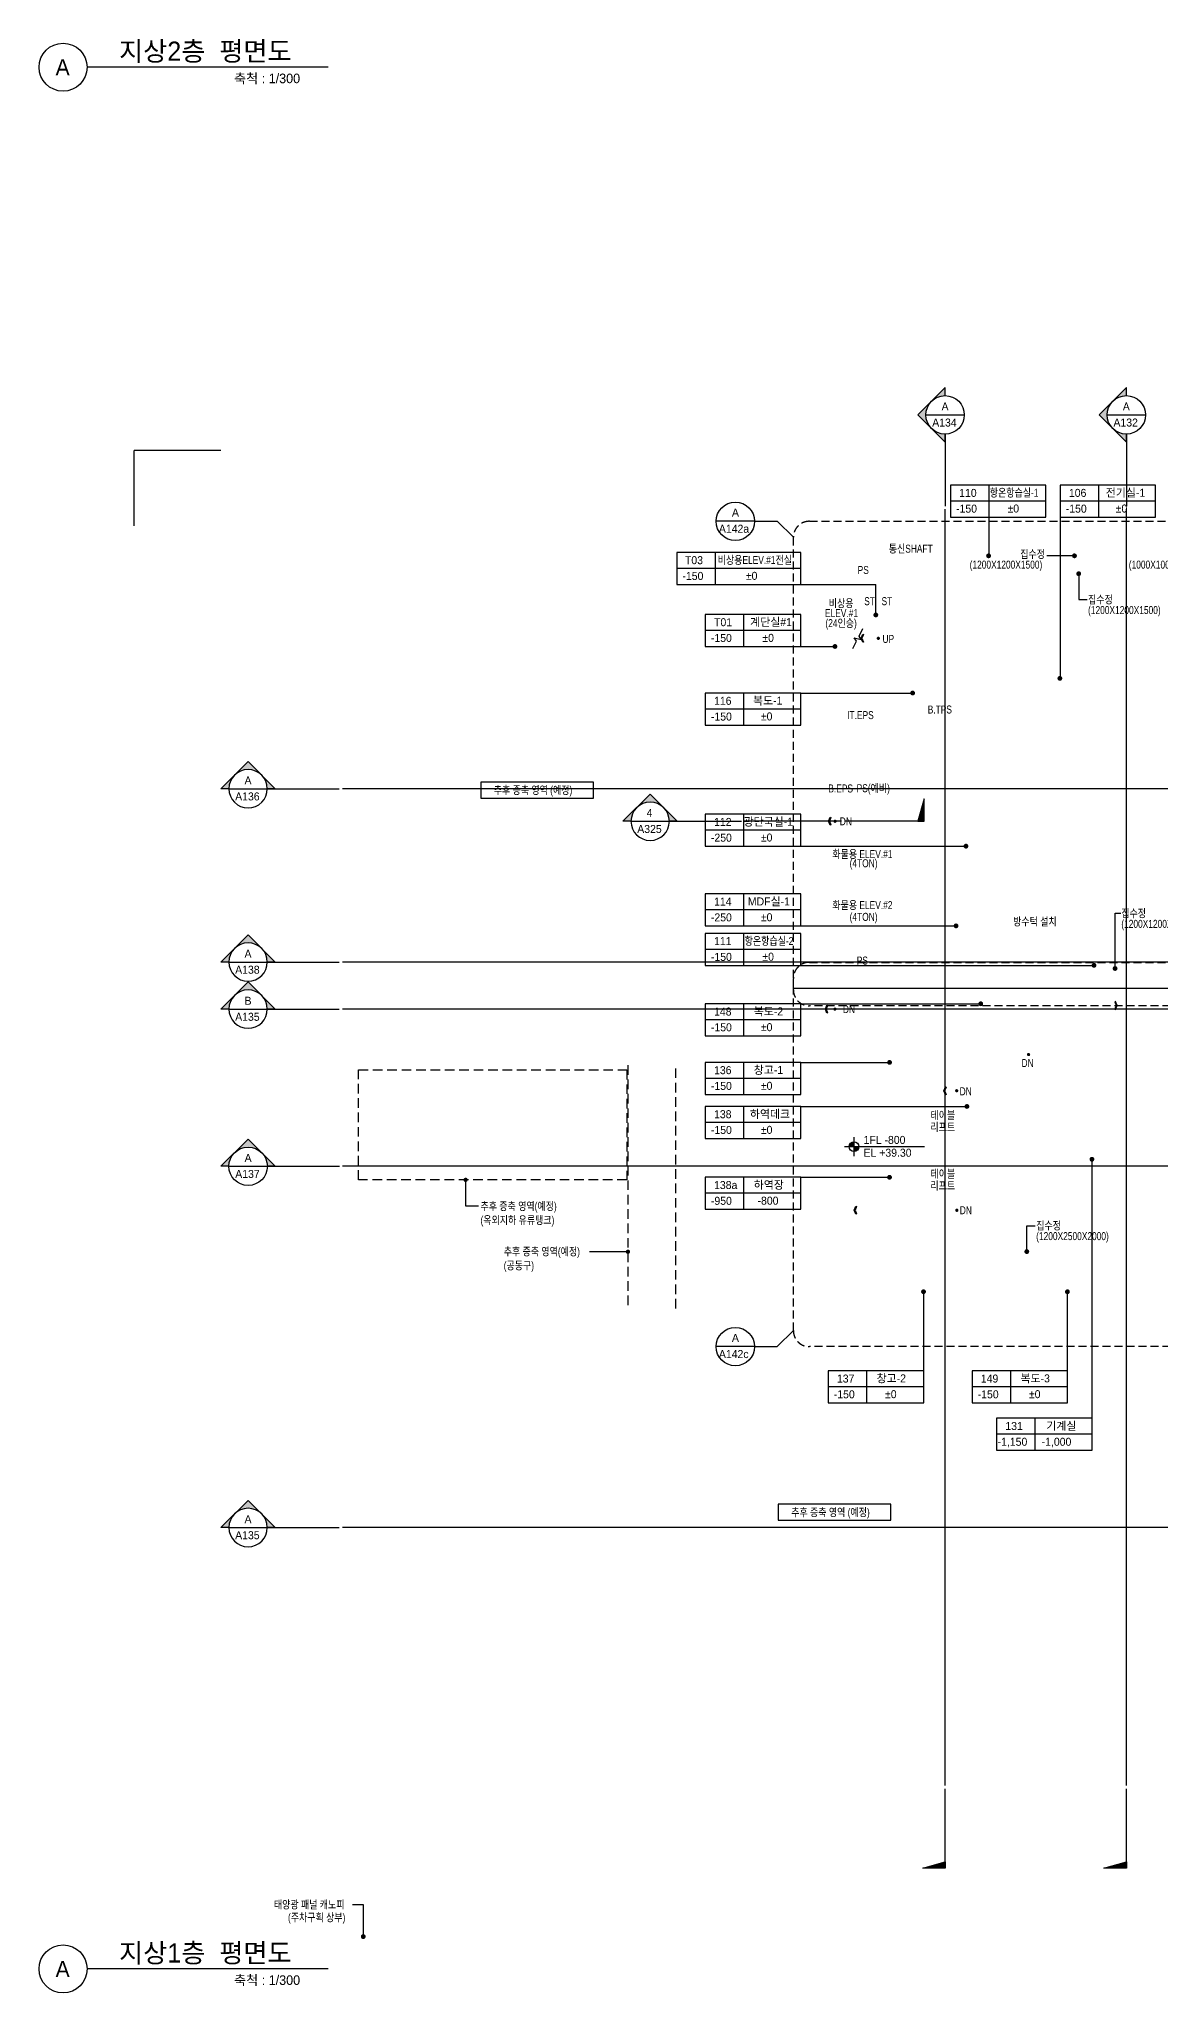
# Model space of a CAD drawing. Header units: millimetres. Extents: x 18458 to 242505, y -521583 to 1237915.
# Drawn here: x 18458 to 123609, y -343383 to -160298 of the extents above; entities that cross this region are included whole.
import ezdxf

# ---------------------------------------------------------------- set-up
doc = ezdxf.new("R2010")
doc.units = ezdxf.units.MM
doc.header["$LTSCALE"] = 300
doc.header["$MEASUREMENT"] = 0
for name, pattern in [('H1', [1.5, 1, -0.5]), ('HID', [2.3, 1.5, -0.8]), ('HIDDEN', [0.375, 0.25, -0.125])]:
    doc.linetypes.add(name, pattern=pattern)
for name, color, linetype in [('A-ELE-5', 5, 'Continuous'), ('A-ELE-9', 9, 'Continuous'), ('A-SYM', 7, 'Continuous'), ('A-SYM-1', 7, 'Continuous'), ('A-SYM-LEAD', 4, 'Continuous'), ('A-SYM-LEVEL', 7, 'Continuous'), ('A-TEXT-NAME', 7, 'Continuous'), ('A-TEXT-NOTE', 7, 'Continuous'), ('BOUNDARY_추후 증축', 7, 'H1'), ('EJ', 251, 'Continuous'), ('계단-라인', 7, 'Continuous'), ('실명', 7, 'Continuous'), ('실명-LEAD', 7, 'Continuous'), ('절단선', 7, 'Continuous')]:
    doc.layers.add(name, color=color, linetype=linetype)
doc.styles.add('Gtx', font='Dotum.ttf')

# ---------------------------------------------------------------- blocks, each defined once
blk = doc.blocks.new('A$Ce9732c4b')
at = {"layer": 'A-SYM'}
for p, q in [((85516, -27285), (81916, -27285)), ((85516, -27285), (87654, -27285)), ((87654, -27285), (89154, -28785))]:
    blk.add_line(p, q, dxfattribs=at)
at = {"layer": 'A-SYM', "color": 7, "linetype": 'HIDDEN', "ltscale": 10, "elevation": 0}
blk.add_lwpolyline([(90654, -27285), (135757, -27285, -0.4142136), (137257, -28785), (137257, -71185, -0.4142136), (135757, -72685), (90654, -72685, -0.4142136), (89154, -71185), (89154, -28785, -0.4142136)], format="xyb", close=True, dxfattribs=at)
at = {"layer": 'A-SYM'}
blk.add_circle((83716, -27285), 1800, dxfattribs=at)
blk = doc.blocks.new('A$Cf64e6b61')
at = {"layer": 'A-SYM'}
for p, q in [((87654, 73578), (89154, 75078)), ((85516, 73578), (81916, 73578)), ((85516, 73578), (87654, 73578))]:
    blk.add_line(p, q, dxfattribs=at)
at = {"layer": 'A-SYM', "color": 7, "linetype": 'HIDDEN', "ltscale": 10, "elevation": 0}
blk.add_lwpolyline([(90654, 109587), (135757, 109587, -0.4142136), (137257, 108087), (137257, 75078, -0.4142136), (135757, 73578), (90654, 73578, -0.4142136), (89154, 75078), (89154, 108087, -0.4142136)], format="xyb", close=True, dxfattribs=at)
at = {"layer": 'A-SYM'}
blk.add_circle((83716, 73578), 1800, dxfattribs=at)
blk = doc.blocks.new('ARROWX')
blk.add_lwpolyline([(-0.2, -0.5), (-0.29, -0.46), (-0.11, 0), (-0.29, 0.46), (-0.2, 0.5), (0, 0)], close=True)
for points in [[(-0.2, 0.5), (-0.29, 0.46), (0, 0), (-0.11, 0)], [(0, 0), (-0.11, 0), (-0.2, -0.5), (-0.29, -0.46)]]:
    blk.add_solid(points)
blk = doc.blocks.new('*U51')
at = {"layer": 'A-SYM'}
h = blk.add_hatch(color=256, dxfattribs=at)
h.paths.add_polyline_path([(6216, 30838), (6428, 30626), (6428, 30750, -0.198912)])
h.paths.add_polyline_path([(6004, 31050), (6216, 30838, -0.414214), (6216, 31263)])
h.paths.add_polyline_path([(6216, 31263, -0.198912), (6428, 31350), (6428, 31475)])
blk.add_hatch(color=256, dxfattribs=at).paths.add_polyline_path([(6078, 6778), (6428, 6878), (6428, 6778)])
at = {"layer": 'A-ELE-9'}
blk.add_line((6428, 8119), (6428, 29525), dxfattribs=at)
at = {"layer": 'A-SYM'}
for p, q in [((6428, 30750), (6428, 29625)), ((6428, 29525), (6428, 29575)), ((6428, 8069), (6428, 8119)), ((6428, 6778), (6428, 8019))]:
    blk.add_line(p, q, dxfattribs=at)
blk.add_lwpolyline([(6428, 31350), (6428, 31475), (6004, 31050), (6428, 30626), (6428, 30750)], dxfattribs=at)
blk.add_lwpolyline([(6078, 6778), (6428, 6878), (6428, 6778)], close=True, dxfattribs=at)
blk.add_circle((6428, 31050), 300, dxfattribs=at)
blk = doc.blocks.new('*U124')
at = {"layer": 'A-SYM'}
h = blk.add_hatch(color=256, dxfattribs=at)
h.paths.add_polyline_path([(6216, 30838), (6428, 30626), (6428, 30750, -0.198912)])
h.paths.add_polyline_path([(6004, 31050), (6216, 30838, -0.414214), (6216, 31263)])
h.paths.add_polyline_path([(6216, 31263, -0.198912), (6428, 31350), (6428, 31475)])
blk.add_hatch(color=256, dxfattribs=at).paths.add_polyline_path([(6078, 8352), (6428, 8452), (6428, 8352)])
at = {"layer": 'A-ELE-9'}
blk.add_line((6428, 9694), (6428, 29525), dxfattribs=at)
at = {"layer": 'A-SYM'}
for p, q in [((6428, 30750), (6428, 29625)), ((6428, 29525), (6428, 29575)), ((6428, 9644), (6428, 9694)), ((6428, 8352), (6428, 9594))]:
    blk.add_line(p, q, dxfattribs=at)
blk.add_lwpolyline([(6428, 31350), (6428, 31475), (6004, 31050), (6428, 30626), (6428, 30750)], dxfattribs=at)
blk.add_lwpolyline([(6078, 8352), (6428, 8452), (6428, 8352)], close=True, dxfattribs=at)
blk.add_circle((6428, 31050), 300, dxfattribs=at)
blk = doc.blocks.new('A$C69eff562')
at = {"layer": 'A-SYM'}
blk.add_hatch(color=256, dxfattribs=at).paths.add_polyline_path([(183690, -77385), (183090, -79485), (183690, -79485)])
h = blk.add_hatch(color=256, dxfattribs=at)
h.paths.add_polyline_path([(39326, -86449), (40599, -87721), (39853, -87721, 0.1989124)])
h.paths.add_polyline_path([(38053, -85176), (39326, -86449, 0.4142136), (36781, -86449)])
h.paths.add_polyline_path([(36781, -86449, 0.1989124), (36253, -87721), (35508, -87721)])
for p, q in [((183690, -79485), (176240, -79485)), ((39853, -87721), (46608, -87721))]:
    blk.add_line(p, q, dxfattribs=at)
blk.add_lwpolyline([(183690, -77385), (183090, -79485), (183690, -79485)], close=True, dxfattribs=at)
blk.add_lwpolyline([(36253, -87721), (35508, -87721), (38053, -85176), (40599, -87721), (39853, -87721)], dxfattribs=at)
blk.add_circle((38053, -87721), 1800, dxfattribs=at)
at = {"layer": 'A-SYM-1'}
for p, q in [((101579, -17310), (105179, -17310)), ((118568, -17310), (122168, -17310)), ((140691, -17310), (144291, -17310)), ((161578, -17310), (165178, -17310)), ((36247, -52345), (39847, -52345)), ((36247, -68585), (39847, -68585)), ((36247, -72995), (39847, -72995)), ((175940, -79485), (175640, -79485)), ((36253, -87721), (39853, -87721)), ((47208, -87721), (46908, -87721)), ((36247, -121572), (39847, -121572))]:
    blk.add_line(p, q, dxfattribs=at)
at = {"layer": 'A-SYM-1', "color": 9}
for p, q in [((161484, -79485), (175640, -79485)), ((161484, -87721), (161484, -79485)), ((161484, -87721), (47208, -87721))]:
    blk.add_line(p, q, dxfattribs=at)
at = {"layer": 'A-SYM-1', "xscale": 6, "yscale": 6, "zscale": 6}
for p in [(64812, -203612), (81800, -203612), (103924, -203612), (124811, -203612)]:
    blk.add_blockref('*U124', p, dxfattribs=at)
at = {"layer": 'A-SYM-1', "xscale": -6.00000000000005, "yscale": 6.00000000000005, "zscale": 6, "rotation": 90}
for p in [(224350, -13778), (224350, -30018), (224350, -34428), (224350, -83005)]:
    blk.add_blockref('*U51', p, dxfattribs=at)
at = {"layer": 'A-SYM-1', "color": 3, "style": 'Gtx'}
for s, p in [('A', (103048, -16902)), ('A', (120036, -16902)), ('A', (142160, -16902)), ('A', (163047, -16902)), ('A134', (102171, -18405)), ('A132', (119160, -18405)), ('A133', (141283, -18405)), ('A131', (162170, -18405)), ('A', (37716, -51937)), ('A136', (36839, -53440)), ('A', (37716, -68177)), ('A138', (36839, -69680)), ('B', (37716, -72587)), ('A135', (36839, -74090)), ('A', (37722, -87314)), ('A137', (36845, -88817)), ('A', (37716, -121165)), ('A135', (36839, -122668))]:
    blk.add_text(s, height=750, dxfattribs=at).set_placement(p)
blk = doc.blocks.new('실면박스')
at = {"layer": '실명-LEAD'}
blk.add_line((3571, 0), (-2400, 0), dxfattribs=at)
blk.add_lwpolyline([(3571, 1000), (-2400, 1000), (-2400, -1000), (3571, -1000)], close=True, dxfattribs=at)
blk.add_lwpolyline([(0, 1000), (0, -1000)], dxfattribs=at)
blk = doc.blocks.new('*U47')
at = {"layer": '실명-LEAD'}
blk.add_line((5349, 0), (-2400, 0), dxfattribs=at)
blk.add_lwpolyline([(5349, 1000), (-2400, 1000), (-2400, -1000), (5349, -1000)], close=True, dxfattribs=at)
blk.add_lwpolyline([(0, 1000), (0, -1000)], dxfattribs=at)
blk = doc.blocks.new('*U56')
at = {"layer": 'A-SYM'}
h = blk.add_hatch(color=256, dxfattribs=at)
h.paths.add_polyline_path([(6216, 30838), (6428, 30626), (6428, 30750, -0.198912)])
h.paths.add_polyline_path([(6004, 31050), (6216, 30838, -0.414214), (6216, 31263)])
h.paths.add_polyline_path([(6216, 31263, -0.198912), (6428, 31350), (6428, 31475)])
blk.add_hatch(color=256, dxfattribs=at).paths.add_polyline_path([(6078, 26770), (6428, 26870), (6428, 26770)])
at = {"layer": 'A-ELE-9'}
blk.add_line((6428, 28112), (6428, 29525), dxfattribs=at)
at = {"layer": 'A-SYM'}
for p, q in [((6428, 30750), (6428, 29625)), ((6428, 29525), (6428, 29575)), ((6428, 28062), (6428, 28112)), ((6428, 26770), (6428, 28012))]:
    blk.add_line(p, q, dxfattribs=at)
blk.add_lwpolyline([(6428, 31350), (6428, 31475), (6004, 31050), (6428, 30626), (6428, 30750)], dxfattribs=at)
blk.add_lwpolyline([(6078, 26770), (6428, 26870), (6428, 26770)], close=True, dxfattribs=at)
blk.add_circle((6428, 31050), 300, dxfattribs=at)

msp = doc.modelspace()

# ---------------------------------------------------------------- hatches: boundary and pattern name
at = {"layer": 'A-SYM-LEVEL'}
h = msp.add_hatch(color=256, dxfattribs=at)
h.paths.add_polyline_path([(94835.2, -263632.4, 0.41421356), (94385.2, -264082.4), (94835.2, -264082.4)])
h.paths.add_polyline_path([(95285.2, -264082.4), (94835.2, -264082.4), (94835.2, -264532.4, 0.41421356)])

# ---------------------------------------------------------------- linework, layer by layer
for p in [(27382.5, -205916), (35497.8, -198845)]:
    msp.add_line(p, (27382.5, -198844.4))
at = {"layer": 'A-SYM'}
for p, q in [((45541, -162933.2), (22957.8, -162933.2)), ((45541, -341133.2), (22957.8, -341133.2))]:
    msp.add_line(p, q, dxfattribs=at)
for centre in [(20707.8, -162933.2), (20707.8, -341133.2)]:
    msp.add_circle(centre, 2250, dxfattribs=at)
at = {"layer": 'A-SYM-1'}
msp.add_line((73932.6, -233595, 0), (77532.6, -233595, 0), dxfattribs=at)
at = {"layer": 'A-SYM-LEAD'}
for p, q in [((107473.3, -205095), (107473.3, -208720.5)), ((114158.4, -205095), (114158.4, -220208.8)), ((115504.2, -208718.3), (112922.7, -208718.3)), ((115899.7, -210396.4), (115899.7, -212821.5)), ((89853.6, -211400.5), (96884.5, -211400.5)), ((96884.5, -214260.7), (96884.5, -211400.5)), ((115899.7, -212821.5), (116684, -212821.5)), ((89853.6, -217213.6), (93053.6, -217213.6)), ((89853.6, -221576.6), (100335.9, -221576.6)), ((89853.6, -235926.6), (105447.9, -235926.6)), ((89853.6, -243395), (104520.4, -243395)), ((119313, -247387.6), (119313, -242206.9)), ((119313, -242206.9), (119838.9, -242206.9)), ((89853.6, -247095), (117338.8, -247095)), ((89853.6, -256189.6), (98060.3, -256189.6)), ((89853.6, -260315.5), (105311.4, -260315.5)), ((117156.2, -289533.1), (117156.2, -265266.9)), ((58434.5, -267195), (58434.5, -269619.6)), ((89853.6, -266953.7), (98060.3, -266953.7)), ((58434.5, -269619.6), (59643.2, -269619.6)), ((73653.6, -273928), (70061.8, -273928)), ((101372, -285085.3), (101372, -277680)), ((114859.6, -285085.3), (114859.6, -277680))]:
    msp.add_line(p, q, dxfattribs=at)
at = {"layer": 'A-SYM-LEAD', "elevation": 0}
for points, const_width in [([(107338.1, -208720.5, 1), (107563.7, -208720.5, 1)], 224.4), ([(96771.7, -214260.7, 1), (96997.3, -214260.7, 1)], 224.4), ([(92940.8, -217213.6, 1), (93166.4, -217213.6, 1)], 224.4), ([(100223.1, -221576.6, 1), (100448.7, -221576.6, 1)], 224.4), ([(114023.1, -220208.8, 1), (114248.7, -220208.8, 1)], 224.4), ([(105222.3, -235926.6, 1), (105447.9, -235926.6, 1)], 224.4), ([(104294.8, -243395, 1), (104520.4, -243395, 1)], 224.4), ([(117226, -247095, 1), (117451.6, -247095, 1)], 224.4), ([(106607.4, -250694.8, 1), (106833, -250694.8, 1)], 224.4), ([(98060.3, -256189.6, 1), (98285.9, -256189.6, 1)], 224.4), ([(105311.4, -260315.5, 1), (105537, -260315.5, 1)], 224.4), ([(117027.8, -265266.9, 1), (117253.4, -265266.9, 1)], 224.4), ([(58545.2, -267195, 1), (58323.8, -267195, 1)], 180), ([(98060.3, -266953.7, 1), (98285.9, -266953.7, 1)], 224.4), ([(73653.6, -274038.7, 1), (73653.6, -273817.3, 1)], 180), ([(101243.5, -277680, 1), (101469.1, -277680, 1)], 224.4), ([(114731.1, -277680, 1), (114956.7, -277680, 1)], 224.4), ([(48731.6, -338107.4, 1), (48957.2, -338107.4, 1)], 224.4), ([(48731.6, -338107.4, 1), (48957.2, -338107.4, 1)], 224.4)]:
    msp.add_lwpolyline(points, format="xyb", close=True, dxfattribs=dict(at, const_width=const_width))
at = {"layer": 'A-SYM-LEAD', "const_width": 224.5}
for points in [[(115391.5, -208718.3, 1), (115617, -208718.3, 1)], [(115787, -210396.4, 1), (116012.5, -210396.4, 1)], [(119200.3, -247387.6, 1), (119425.8, -247387.6, 1)], [(110923.4, -273912.6, -1), (111148.9, -273912.6, -1)]]:
    msp.add_lwpolyline(points, format="xyb", close=True, dxfattribs=at)
at = {"layer": 'A-SYM-LEAD'}
msp.add_lwpolyline([(105888.9, -244695, 0, 300, 0), (105888.9, -243795, 0, 0, 0), (105888.9, -242984.5, 0, 0, 0), (109565.9, -242984.5, 0, 0, 0)], format="xyseb", dxfattribs=at)
at = {"layer": 'A-SYM-LEAD', "elevation": 0}
for points in [[(89853.6, -250694.8), (106833, -250694.8)], [(47844.4, -335107.4), (48844.4, -335107.4), (48844.4, -338107.4)], [(47844.4, -335107.4), (48844.4, -335107.4), (48844.4, -338107.4)]]:
    msp.add_lwpolyline(points, dxfattribs=at)
at = {"layer": 'A-SYM-LEAD'}
msp.add_lwpolyline([(111036.2, -273912.6), (111036.2, -271487.6), (111820.4, -271487.6)], dxfattribs=at)
at = {"layer": 'A-SYM-LEVEL'}
for p, q in [((94835.2, -263182.4), (94835.2, -264982.4)), ((93935.2, -264082.4), (95735.2, -264082.4)), ((93935.2, -264082.4), (101435.2, -264082.4))]:
    msp.add_line(p, q, dxfattribs=at)
msp.add_circle((94835.2, -264082.4), 450, dxfattribs=at)
at = {"layer": 'A-TEXT-NOTE'}
msp.add_lwpolyline([(59860.4, -231425.3), (70421.5, -231425.3), (70421.5, -229925.3), (59860.4, -229925.3)], close=True, dxfattribs=at)
at = {"layer": 'A-TEXT-NOTE', "elevation": 0}
msp.add_lwpolyline([(87741.5, -299095.8), (98302.7, -299095.8), (98302.7, -297595.8), (87741.5, -297595.8)], close=True, dxfattribs=at)
at = {"layer": 'BOUNDARY_추후 증축', "ltscale": 3}
for p, q in [((73653.6, -256445), (73653.6, -279245)), ((78153.6, -279245), (78153.6, -256445))]:
    msp.add_line(p, q, dxfattribs=at)
at = {"layer": 'BOUNDARY_추후 증축', "ltscale": 3, "elevation": 0}
msp.add_lwpolyline([(48396.7, -256895), (73553.6, -256895), (73553.6, -267195), (48396.7, -267195)], close=True, dxfattribs=at)
at = {"layer": 'EJ', "linetype": 'HID', "const_width": 100, "elevation": 0}
msp.add_lwpolyline([(89153.6, -249245), (174121.5, -249245), (174121.5, -249588.5)], dxfattribs=at)
at = {"layer": '계단-라인', "const_width": 150, "elevation": 0}
for points in [[(97120, -216525, 1), (97120, -216375, 1)], [(93067.2, -233670, 1), (93067.2, -233520, 1)], [(93055, -251270, 1), (93055, -251120, 1)], [(111128.6, -255454.3, 1), (111278.6, -255454.3, 1)], [(104464.3, -258920, 1), (104464.3, -258770, 1)], [(104479.5, -270120, 1), (104479.5, -269970, 1)]]:
    msp.add_lwpolyline(points, format="xyb", close=True, dxfattribs=at)
at = {"layer": '절단선', "elevation": 0}
msp.add_lwpolyline([(94739.7, -217390.3), (95074.7, -216724.8), (94867.6, -216399.7), (95520.7, -216575.3), (95313.6, -216250.2), (95680.1, -215522)], dxfattribs=at)

# ---------------------------------------------------------------- block references
at = {"layer": 'A-ELE-5', "xscale": 1.5, "yscale": 1.5, "zscale": 1.5}
for name, p in [('실면박스', (107473.3, -203595)), ('실면박스', (117758.4, -203595)), ('*U47', (81829.5, -209900.5)), ('실면박스', (84497.2, -215713.6)), ('실면박스', (84497.2, -223076.6)), ('실면박스', (84497.2, -234426.6)), ('실면박스', (84497.2, -241895)), ('실면박스', (84497.2, -245595)), ('실면박스', (84497.2, -252194.8)), ('실면박스', (84497.2, -257689.6)), ('실면박스', (84497.2, -261815.5)), ('실면박스', (84497.2, -268453.7)), ('실면박스', (96015.6, -286585.3)), ('실면박스', (109503.2, -286585.3)), ('실면박스', (111799.9, -291033.1))]:
    msp.add_blockref(name, p, dxfattribs=at)
at = {"layer": 'A-SYM-1'}
for name, p in [('A$C69eff562', (0, -178200)), ('A$Ce9732c4b', (0, -178200)), ('A$Cf64e6b61', (0, -356400))]:
    msp.add_blockref(name, p, dxfattribs=at)
at = {"layer": 'A-SYM-1', "xscale": -6, "yscale": 6, "zscale": 6, "rotation": 90}
msp.add_blockref('*U56', (262035.2, -195027.7, 0), dxfattribs=at)
at = {"layer": '계단-라인', "yscale": 750, "zscale": 750, "rotation": 180}
for p, xscale in [((95503.6, -216450), 750), ((92454.8, -233595), 750), ((92153.6, -251195, 0), 750), ((119503.6, -250845), -750), ((103253.6, -258845), 750), ((94853.6, -270045), 750)]:
    msp.add_blockref('ARROWX', p, dxfattribs=dict(at, xscale=xscale))

# ---------------------------------------------------------------- texts
at = {"layer": 'A-SYM', "color": 2, "style": 'Gtx'}
for s, p in [('지상2층  평면도', (25957.8, -162333.2)), ('지상1층  평면도', (25957.8, -340533.2))]:
    msp.add_text(s, height=1800, dxfattribs=at).set_placement(p)
at = {"layer": 'A-SYM', "color": 3, "style": 'Gtx'}
for p in [(20012.7, -163682.1), (20012.7, -341882.1)]:
    msp.add_text('A', height=1500, dxfattribs=at).set_placement(p)
at = {"layer": 'A-SYM', "style": 'Gtx'}
for p in [(36740.5, -164433.2), (36740.5, -342633.2)]:
    msp.add_text('축척 : 1/300', height=900, dxfattribs=at).set_placement(p)
at = {"layer": 'A-SYM-1', "color": 3, "style": 'Gtx'}
for s, p in [('A', (83399.3, -205036.7)), ('A142a', (82176.7, -206556.6)), ('4', (75401.2, -233187.4, 0)), ('A325', (74524.5, -234690.5, 0)), ('A', (83399.3, -282373.2)), ('A142c', (82176.7, -283893.2))]:
    msp.add_text(s, height=750, dxfattribs=at).set_placement(p)
at = {"layer": 'A-SYM-LEVEL', "style": 'Gtx'}
for s, p in [('1FL -800', (95735.2, -263827.4)), ('EL +39.30', (95735.2, -265027.4))]:
    msp.add_text(s, height=750, dxfattribs=at).set_placement(p)
at = {"layer": 'A-TEXT-NAME', "linetype": 'Continuous', "style": 'Gtx', "width": 0.8}
for s, p in [('통신SHAFT', (98097.7, -208425.1)), ('PS', (95183.9, -210420)), ('ELEV.#1', (92122.2, -214467)), ('비상용', (92478.1, -213538.8)), ('ST', (95794.3, -213345)), ('ST', (97419.3, -213345)), ('(24인승)', (92161.1, -215400.4)), ('UP', (97509.9, -216877.7)), ('IT.EPS', (94200.6, -224020)), ('B.TPS', (101753, -223495.1)), ('B.EPS', (92433.9, -230895.1)), ('PS(예비)', (95087.6, -230870)), ('PS', (95099.9, -247020.4)), ('태양광 패널 캐노피', (40468.4, -335482.4)), ('(주차구획 상부)', (41788.9, -336682.4))]:
    msp.add_text(s, height=750, dxfattribs=at).set_placement(p)
at = {"layer": 'A-TEXT-NAME', "color": 1, "style": 'Gtx', "width": 0.8}
for s, p in [('집수정', (110416.2, -208933.1)), ('(1200X1200X1500)', (105680, -209920.9)), ('(1000X1000X1000)', (120597.4, -209920.9)), ('(1200X1200X1500)', (119893.3, -243579.2)), ('집수정', (119893.3, -242593.9))]:
    msp.add_text(s, height=750, dxfattribs=at).set_placement(p)
at = {"layer": 'A-TEXT-NAME', "style": 'Gtx', "width": 0.8}
for s, p in [('집수정', (116777.7, -213190.1)), ('(1200X1200X1500)', (116777.7, -214175.4)), ('추후 증축 영역 (예정)', (61076.1, -231049.3)), ('DN', (93508.4, -233972.7)), ('화물용 ELEV.#1', (92811.7, -237041.8)), ('(4TON)', (94429.9, -237901.8)), ('화물용 ELEV.#2', (92811.7, -241823.8)), ('(4TON)', (94429.9, -242924.3)), ('방수턱 설치', (109755.8, -243368.7)), ('DN', (93797.5, -251572.7)), ('DN', (110542.1, -256619.2)), ('DN', (104743.7, -259270.1)), ('테이블', (102006.5, -261513.8)), ('리프트', (102006.5, -262621.2)), ('테이블', (102006.5, -267005.3)), ('리프트', (102006.5, -268112.7)), ('추후 증축 영역(예정)', (59836.1, -270034.5)), ('(옥외지하 유류탱크)', (59833.4, -271342.7)), ('DN', (104753.7, -270416.5)), ('(1200X2500X2000)', (111914.1, -272841.5)), ('집수정', (111914.1, -271856.2)), ('추후 증축 영역(예정)', (62011.7, -274285.8)), ('(공동구)', (62009, -275593.9)), ('추후 증축 영역 (예정)', (88957.2, -298719.8))]:
    msp.add_text(s, height=750, dxfattribs=at).set_placement(p)
at = {"layer": '실명', "color": 3, "style": 'Gtx'}
for s, p in [('110', (104699.1, -203198)), ('106', (114984.2, -203198)), ('전기실-1', (118439.8, -203182.8)), ('-150', (104404.7, -204673.9)), ('%%P0', (109228.1, -204661.8)), ('-150', (114689.8, -204673.9)), ('%%P0', (119371.6, -204661.8)), ('-150', (78760.9, -210979.4)), ('T03', (78994.4, -209503.5)), ('%%P0', (84703.6, -210967.3)), ('-150', (81428.6, -216792.4)), ('T01', (81723.1, -215316.6)), ('계단실#1', (85108.8, -215301.4)), ('%%P0', (86252, -216780.4)), ('116', (81723.1, -222679.6)), ('복도-1', (85370.5, -222664.4)), ('-150', (81428.6, -224155.4)), ('%%P0', (86110.5, -224143.4)), ('112', (81723.1, -234029.6)), ('광단국실-1', (84487.4, -234014.4)), ('-250', (81428.6, -235505.5)), ('%%P0', (86110.5, -235493.4)), ('114', (81723.1, -241498)), ('MDF실-1', (84893.1, -241482.8)), ('-250', (81428.6, -242973.9)), ('%%P0', (86110.5, -242961.8)), ('111', (81723.1, -245198)), ('-150', (81428.6, -246673.9)), ('%%P0', (86252, -246661.8)), ('-150', (81428.6, -253273.6)), ('148', (81723.1, -251797.8)), ('복도-2', (85442.1, -251782.6)), ('%%P0', (86110.5, -253261.6)), ('-150', (81428.6, -258768.4)), ('136', (81723.1, -257292.6)), ('창고-1', (85442.1, -257277.4)), ('%%P0', (86110.5, -258756.4)), ('138', (81723.1, -261418.5)), ('하역데크', (85084.1, -261403.3)), ('-150', (81428.6, -262894.3)), ('%%P0', (86110.5, -262882.3)), ('138a', (81723.1, -268056.7)), ('하역장', (85442.1, -268041.5)), ('-950', (81428.6, -269532.5)), ('-800', (85800.2, -269520.5)), ('137', (93241.5, -286188.3)), ('창고-2', (96960.5, -286173.1)), ('149', (106729.1, -286188.3)), ('복도-3', (110448.1, -286173.1)), ('-150', (92947, -287664.1)), ('%%P0', (97748.2, -287652.1)), ('-150', (106434.7, -287664.1)), ('%%P0', (111235.8, -287652.1)), ('131', (109025.7, -290636.1)), ('기계실', (112864.1, -290620.9)), ('-1,150', (108301.7, -292111.9)), ('-1,000', (112430.7, -292111.9))]:
    msp.add_text(s, height=750, dxfattribs=at).set_placement(p)
at = {"layer": '실명', "color": 3, "style": 'Gtx', "width": 0.8}
for s, p in [('항온항습실-1', (107569.3, -203182.8)), ('비상용ELEV.#1전실', (82066.1, -209488.3)), ('항온항습실-2', (84593.2, -245182.8))]:
    msp.add_text(s, height=750, dxfattribs=at).set_placement(p)

doc.saveas('drawing.dxf')
